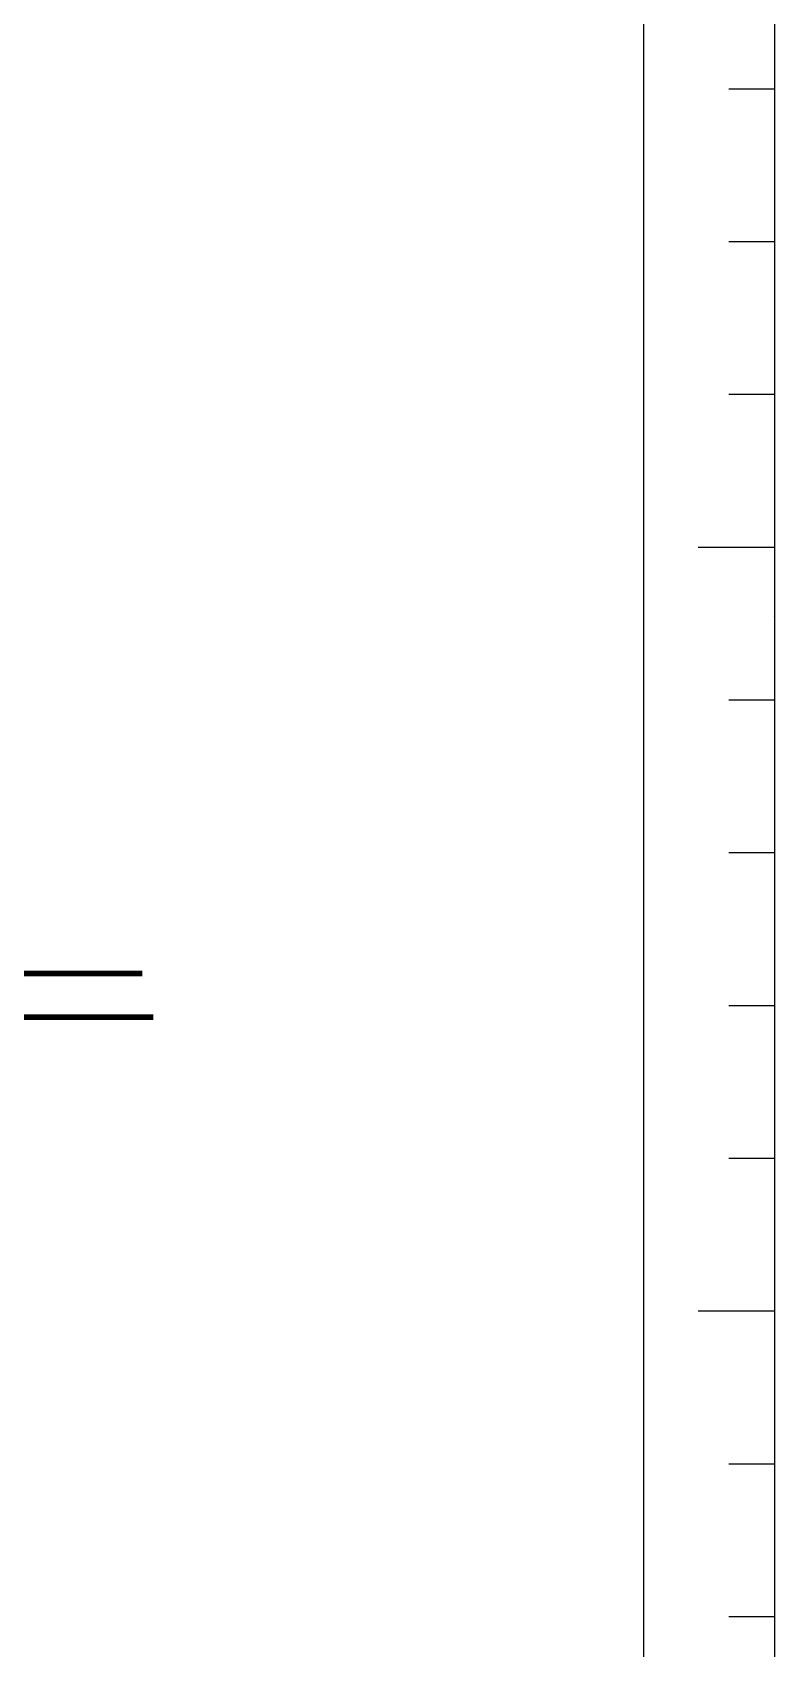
# Model space of a CAD drawing. Header units: millimetres. Extents: x 43843 to 1069877, y 60576 to 148433.
# Drawn here: x 631337 to 638151, y 117115 to 131950 of the extents above; entities that cross this region are included whole.
import ezdxf

# ---------------------------------------------------------------- set-up
doc = ezdxf.new("R2010")
doc.units = ezdxf.units.MM
doc.linetypes.add('H', pattern=[1.3, 0.8, -0.5])
doc.layers.add('-S_REBAR-BOT', color=3, linetype='H')
doc.layers.add('-S_REBAR-TOP', color=3, linetype='Continuous')
doc.layers.add('DEFPOINT', color=142, linetype='Continuous', plot=False)

# ---------------------------------------------------------------- blocks, each defined once
blk = doc.blocks.new('zw$9A02')
at = {"color": 7}
for p, q in [((85730.9760699867, -11627.86247487087), (85415.4926667154, -11627.86247487087)), ((85730.9760699867, -12679.47367469081), (85415.4926667154, -12679.47367469081)), ((85730.9760699867, -13731.08516334602), (85415.4926667154, -13731.08516334602)), ((85730.9760699867, -14782.69657979114), (85205.1703437115, -14782.69657979114)), ((85730.9760699867, -15834.30785182095), (85415.4926667154, -15834.30785182095)), ((85730.9760699867, -16885.91926826606), (85415.4926667154, -16885.91926826606)), ((85730.9760699867, -17937.53075692127), (85415.4926667154, -17937.53075692127)), ((85730.9760699867, -18989.14195674122), (85415.4926667154, -18989.14195674122)), ((85730.9760699867, -20040.75344539643), (85205.1703437115, -20040.75344539643)), ((85730.9760699867, -21092.36493405001), (85415.4926667154, -21092.36493405001)), ((85730.9760699867, -22143.97613387136), (85415.4926667154, -22143.97613387136))]:
    blk.add_line(p, q, dxfattribs=at)
blk.add_line((85722.4849731779, -15258.58814319782), (85722.52443508117, -15258.58814319782))
at = {"color": 4}
blk.add_lwpolyline([(3810.449194765185, -61579.40302305109), (85730.9760699867, -61579.40302305109), (85730.9760699867, -3425.293628775515), (3810.449194765185, -3425.293628775515)], close=True, dxfattribs=at)
at = {"layer": 'DEFPOINT', "color": 150}
blk.add_lwpolyline([(4710.449194765184, -56998.76328211511), (84830.9760699867, -56998.76328211511), (84830.9760699867, -4325.293628775514), (4710.449194765184, -4325.293628775514)], close=True, dxfattribs=at)
blk = doc.blocks.new('zw$FD59')
at = {"layer": '-S_REBAR-BOT', "lineweight": -3, "ltscale": 2}
blk.add_lwpolyline([(16715.35485382215, 30951.10863482952, 50, 50, 0), (4298.928646859014, 30951.10863482952, 0, 0, 0)], format="xyseb", dxfattribs=at)
at = {"layer": '-S_REBAR-TOP', "lineweight": -3}
blk.add_lwpolyline([(16615.35485382029, 31351.10863482952, 50, 50, 0), (3998.928646859015, 31351.10863483046, 0, 0, 0)], format="xyseb", dxfattribs=at)

msp = doc.modelspace()

# ---------------------------------------------------------------- block references
at = {"xscale": 1.333333333333333, "yscale": 1.333333333333333, "zscale": 1.333333333333333}
msp.add_blockref('zw$9A02', (523842.8125149576, 146933.1428738292), dxfattribs=at)
msp.add_blockref('zw$FD59', (615732.5499524825, 91960.76295615686))

doc.saveas('drawing.dxf')
